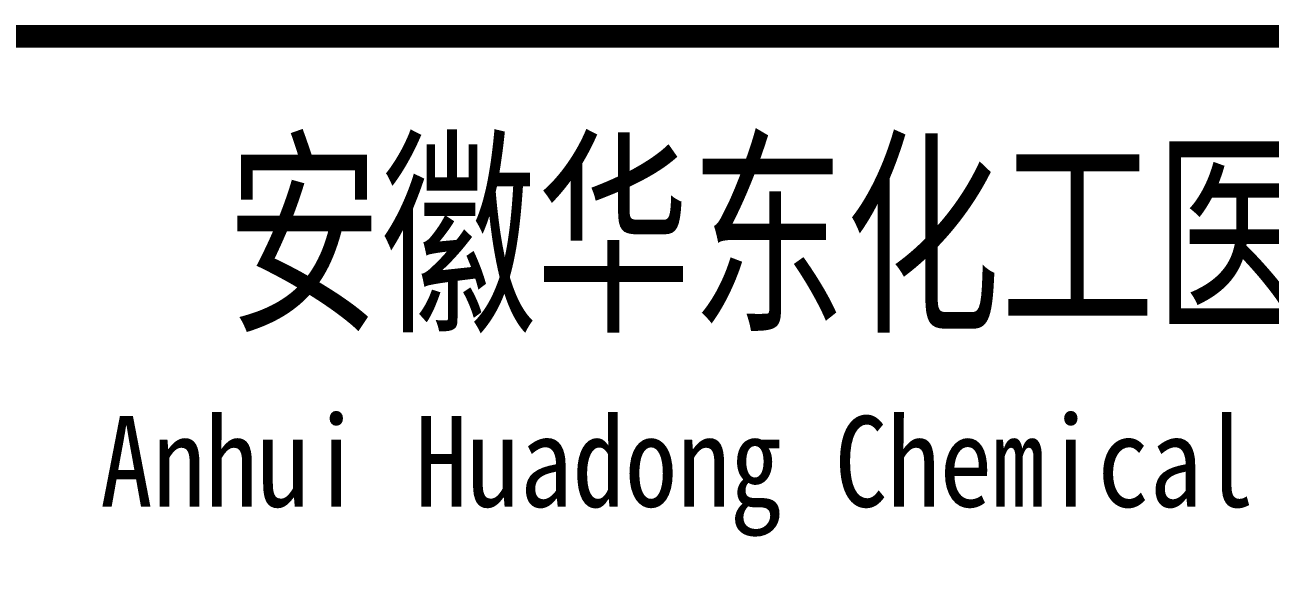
# Model space of a CAD drawing. Extents: x 9732137 to 18866768, y -962146 to 246094.
# Drawn here: x 9834110 to 9837952, y 60591 to 62329 of the extents above; entities that cross this region are included whole.
import ezdxf
from ezdxf.enums import TextEntityAlignment as Align

# ---------------------------------------------------------------- set-up
doc = ezdxf.new("R2010")
doc.units = 0
doc.header["$LTSCALE"] = 1000
doc.layers.get('0').update_dxf_attribs({"linetype": 'CONTINUOUS'})
doc.styles.add('AHD_TQ_S', font='')
doc.styles.get('AHD_TQ_S').set_extended_font_data('SimSun')

msp = doc.modelspace()

# ---------------------------------------------------------------- linework, layer by layer
msp.add_lwpolyline([(9850356.8, 62293.7, 70, 70, 0), (9832356.8, 62293.7, 70, 70, 0), (9832356.8, 56293.7, 0, 0, 0)], format="xyseb")
msp.add_lwpolyline([(9850356.8, 62293.7, 70, 70, 0), (9832356.8, 62293.7, 70, 70, 0), (9832356.8, 56293.7, 0, 0, 0)], format="xyseb")
at = {"const_width": 70}
msp.add_lwpolyline([(9850356.8, 62293.7), (9832356.8, 62293.7)], dxfattribs=at)

# ---------------------------------------------------------------- texts
at = {"style": 'AHD_TQ_S'}
for s, height, width, p in [('安徽华东化工医药工程有限责任公司', 500, 0.7, (9838551.7, 61693.7)), ('Anhui Huadong Chemical & Medical Engineering Co.,Ltd', 280, 0.85, (9838551.7, 60943.7))]:
    msp.add_text(s, height=height, dxfattribs=dict(at, width=width)).set_placement(p, align=Align.MIDDLE)

doc.saveas('drawing.dxf')
